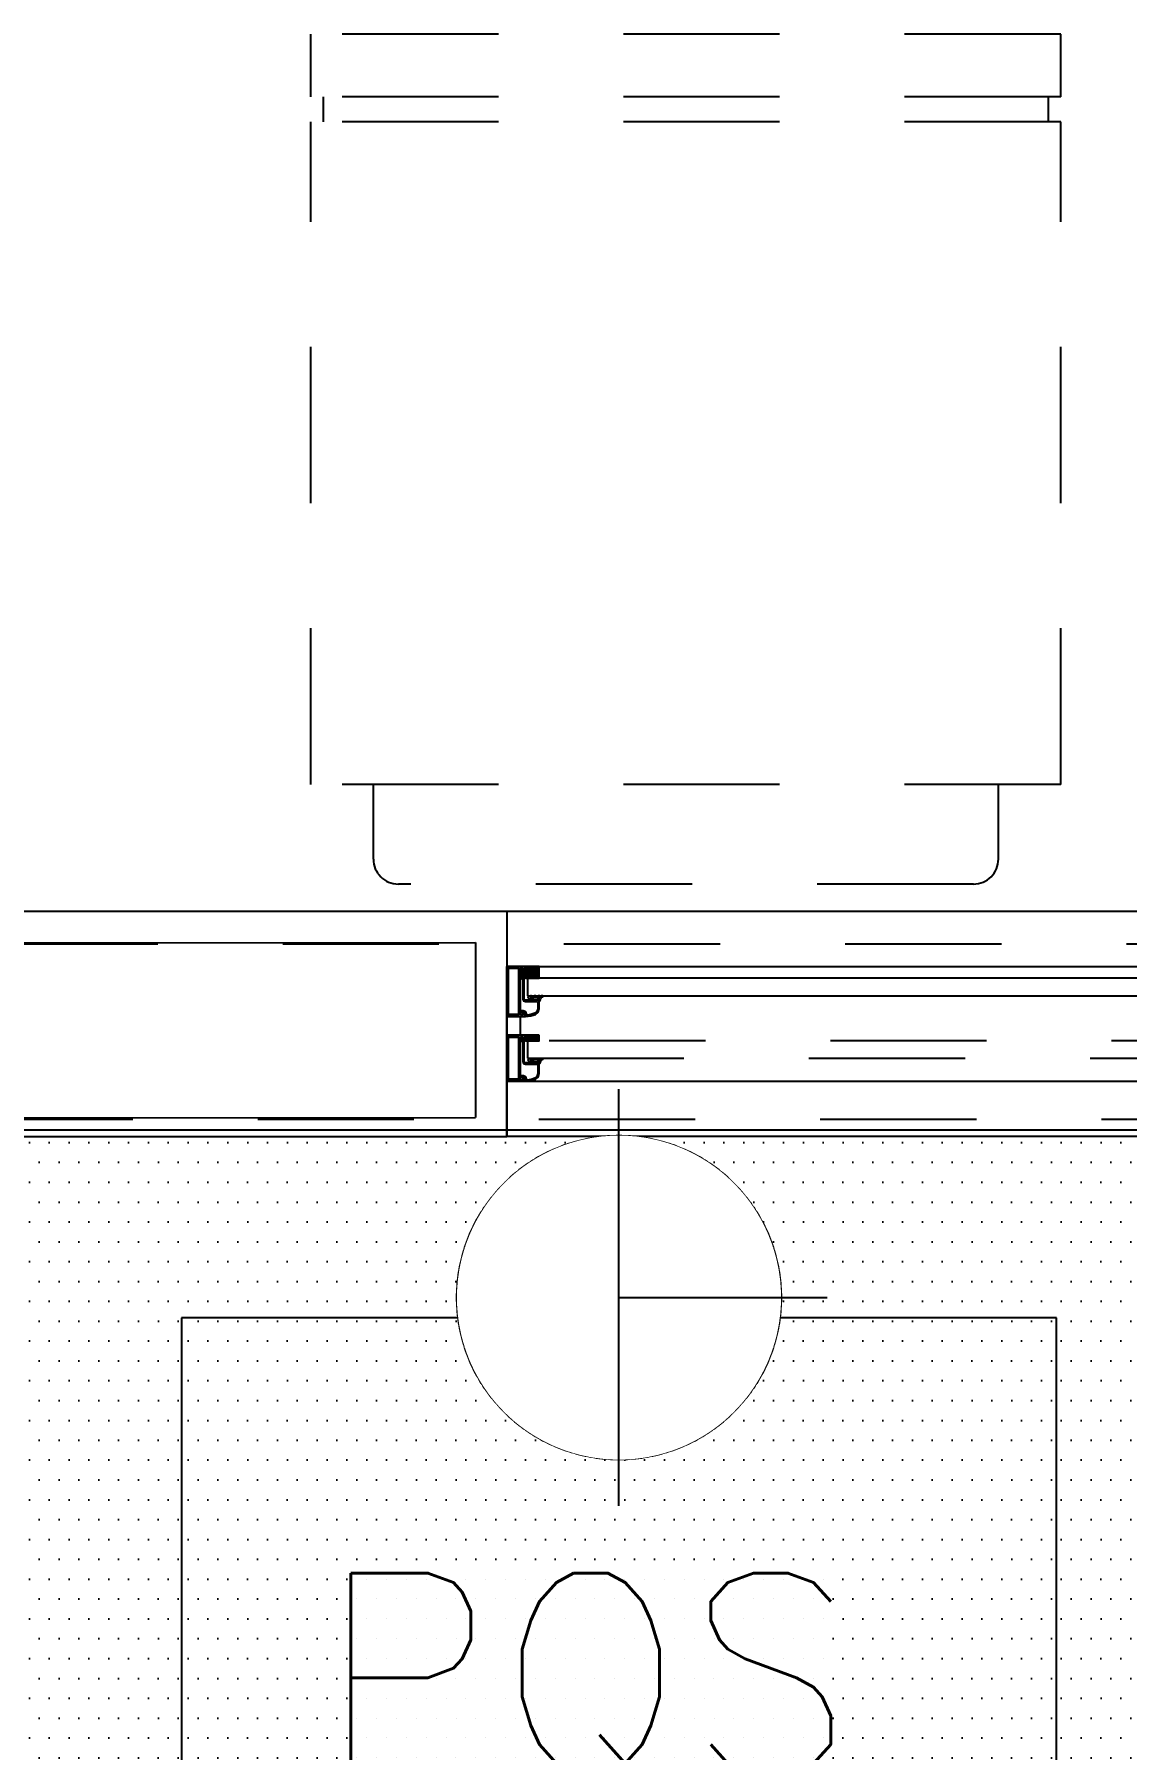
# Model space of a CAD drawing. Header units: millimetres. Extents: x 188.6 to 263.2, y 40.1 to 120.1.
# Drawn here: x 230.088 to 230.962, y 87.414 to 88.786 of the extents above; entities that cross this region are included whole.
import ezdxf

# ---------------------------------------------------------------- set-up
doc = ezdxf.new("R2010")
doc.units = ezdxf.units.MM
doc.set_wipeout_variables(frame=1)
for name, pattern in [('_XREF_APTOS 605 E 606_R01$0$HIDDEN2', [0.1875, 0.125, -0.0625]), ('_XREF_APTOS 605 E 606_R01$0$XREF-TIPO$0$HIDDEN', [0.375, 0.25, -0.125]), ('DASHDOT2', [0.5, 0.25, -0.125, 0, -0.125]), ('HIDDEN2', [0.1875, 0.125, -0.0625])]:
    doc.linetypes.add(name, pattern=pattern)
for name, color, linetype in [('ARQ', 8, 'Continuous'), ('ARQ-BASE', 8, 'Continuous'), ('ESTR-VIGAS', 11, 'HIDDEN2'), ('ESTRUTURA', 7, 'Continuous'), ('EXTINTORES', 2, 'Continuous'), ('GAS-TEXTO', 7, 'Continuous'), ('INC-EXTINTORES', 20, 'Continuous'), ('INC-TEXTO', 7, 'Continuous')]:
    doc.layers.add(name, color=color, linetype=linetype)
doc.styles.add('60-100', font='romans.shx', dxfattribs={"height": 0.16})
doc.styles.add('60-75', font='romans.shx', dxfattribs={"height": 0.12})
doc.dimstyles.new('SETAS75', dxfattribs={"dimtxt": 0.16, "dimasz": 0.15, "dimexe": 0.15, "dimexo": 0, "dimgap": 0.1, "dimtad": 1, "dimzin": 10, "dimdsep": 46, "dimtxsty": '60-100', "dimblk1": 'OPEN', "dimblk2": 'OPEN', "dimsah": 1, "dimcen": 0, "dimclrd": 244, "dimclre": 244, "dimclrt": 7, "dimadec": 0, "dimazin": 0, "dimtfac": 1, "dimtix": 1, "dimtmove": 2, "dimatfit": 3, "dimldrblk": 'OPEN', "dimfxl": 0.15, "dimtolj": 1, "dimtzin": 6, "dimarcsym": 0})

# ---------------------------------------------------------------- blocks, each defined once
blk = doc.blocks.new('COBERTURA_29-09-2016')
at = {"layer": 'ESTR-VIGAS'}
for points in [[(28.01, 1.68), (23.365, 1.68)], [(23.365, 1.54), (28.01, 1.54)]]:
    blk.add_lwpolyline(points, dxfattribs=at)
blk = doc.blocks.new('_XREF_APTOS 605 E 606_R01$0$XREF-TIPO$0$A$C09674F7B')
at = {"layer": 'ARQ-BASE'}
h = blk.add_hatch(dxfattribs=at)
h.set_pattern_fill('ANSI31', color=252, scale=0.0003, style=0)
h.set_pattern_definition([(45, (135.7119826, -159.238119), (-0.000673519209, 0.000673519209), [])])
h.paths.add_polyline_path([(0.0148, 0.0907), (0.0258, 0.0907), (0.0258, 0.0824), (0.0166, 0.0824), (0.0148, 0.0824)])
h = blk.add_hatch(dxfattribs=at)
h.set_pattern_fill('ANSI31', color=252, scale=0.0003, style=0)
h.set_pattern_definition([(45, (136.97132, -159.2343163), (-0.000673519209, 0.000673519209), [])])
h.paths.add_polyline_path([(1.2852, 0.0824), (1.2852, 0.0907), (1.2742, 0.0907), (1.2742, 0.0824)])
h = blk.add_hatch(dxfattribs=at)
h.set_pattern_fill('ANSI31', color=252, scale=0.0003, style=0)
h.set_pattern_definition([(45, (135.7119848, -159.3025696), (-0.000673519209, 0.000673519209), [])])
h.paths.add_polyline_path([(0.0148, 0.0324), (0.0148, 0.0357), (0.0258, 0.0357), (0.0258, 0.0324), (0.0245, 0.0324)])
h = blk.add_hatch(dxfattribs=at)
h.set_pattern_fill('ANSI31', color=252, scale=0.0003, style=0)
h.set_pattern_definition([(45, (136.9713171, -159.30447675), (-0.000673519209, 0.000673519209), [])])
h.paths.add_polyline_path([(1.2742, 0.0305), (1.2742, 0.0338), (1.2852, 0.0338), (1.2852, 0.0305), (1.2838, 0.0305)])
at = {"layer": 'ARQ-BASE', "color": 8}
for p, q in [((0, 0), (0, 0.0919)), ((0.0258, 0.0919), (1.2742, 0.0919)), ((0.0108, 0.0369), (0.0108, 0.0519)), ((1.2892, 0.035), (1.2892, 0.0519)), ((1.3, 0.035), (1.3, 0.0519)), ((0.0144, 0), (1.289, 0))]:
    blk.add_line(p, q, dxfattribs=at)
at = {"layer": 'ARQ-BASE'}
blk.add_line((0.0108, 0), (0.0108, 0.0353), dxfattribs=at)
for points in [[(0.0258, 0.0919), (0, 0.0919), (0, 0.0519), (0.0144, 0.0519, 0.446841), (0.0148, 0.0523), (0.0148, 0.0526, 0.480957), (0.0143, 0.0531), (0.0138, 0.0531), (0.0138, 0.0547, 0.329606), (0.0135, 0.0551), (0.0133, 0.0552), (0.0129, 0.0552), (0.0127, 0.0549), (0.0127, 0.0535, -0.409991), (0.0123, 0.0531), (0.0112, 0.0531, -0.414214), (0.0108, 0.0535), (0.0108, 0.0903, -0.414214), (0.0112, 0.0907), (0.0123, 0.0907, -0.414214), (0.0127, 0.0903), (0.0127, 0.0833, 0.414214), (0.0131, 0.0829), (0.0134, 0.0829, 0.414214), (0.0138, 0.0833), (0.0138, 0.0903, -0.414214), (0.0142, 0.0907), (0.0258, 0.0907), (0.0258, 0.0919)], [(1.2742, 0.0919), (1.3, 0.0919), (1.3, 0.0519), (1.2856, 0.0519, -0.446841), (1.2852, 0.0523), (1.2852, 0.0526, -0.480957), (1.2857, 0.0531), (1.2862, 0.0531), (1.2862, 0.0547, -0.329606), (1.2865, 0.0551), (1.2867, 0.0552), (1.2871, 0.0552), (1.2873, 0.0549), (1.2873, 0.0535, 0.409991), (1.2877, 0.0531), (1.2888, 0.0531, 0.414214), (1.2892, 0.0535), (1.2892, 0.0903, 0.414214), (1.2888, 0.0907), (1.2877, 0.0907, 0.414214), (1.2873, 0.0903), (1.2873, 0.0833, -0.414214), (1.2869, 0.0829), (1.2866, 0.0829, -0.414214), (1.2862, 0.0833), (1.2862, 0.0903, 0.414214), (1.2858, 0.0907), (1.2742, 0.0907), (1.2742, 0.0919)], [(0.0258, 0.0369), (0, 0.0369), (0, 0), (0.0144, 0, 0.446841), (0.0148, 0.0004), (0.0148, 0.0007, 0.480957), (0.0143, 0.0012), (0.0138, 0.0012), (0.0138, 0.0028, 0.329606), (0.0135, 0.0032), (0.0133, 0.0033), (0.0129, 0.0033), (0.0127, 0.0029), (0.0127, 0.0016, -0.409991), (0.0123, 0.0012), (0.0112, 0.0012, -0.414214), (0.0108, 0.0016), (0.0108, 0.0353, -0.414214), (0.0112, 0.0357), (0.0123, 0.0357, -0.414214), (0.0127, 0.0353), (0.0127, 0.0333, 0.414214), (0.0131, 0.0329), (0.0134, 0.0329, 0.414214), (0.0138, 0.0333), (0.0138, 0.0353, -0.414214), (0.0142, 0.0357), (0.0258, 0.0357), (0.0258, 0.0369)], [(1.2742, 0.035), (1.3, 0.035), (1.3, 0), (1.2856, 0, -0.446841), (1.2852, 0.0004), (1.2852, 0.0007, -0.480957), (1.2857, 0.0012), (1.2862, 0.0012), (1.2862, 0.0028, -0.329606), (1.2865, 0.0032), (1.2867, 0.0033), (1.2871, 0.0033), (1.2873, 0.0029), (1.2873, 0.0016, 0.409991), (1.2877, 0.0012), (1.2888, 0.0012, 0.414214), (1.2892, 0.0016), (1.2892, 0.0334, 0.414214), (1.2888, 0.0338), (1.2877, 0.0338, 0.414214), (1.2873, 0.0334), (1.2873, 0.0313, -0.414214), (1.2869, 0.0309), (1.2866, 0.0309, -0.414214), (1.2862, 0.0313), (1.2862, 0.0334, 0.414214), (1.2858, 0.0338), (1.2742, 0.0338), (1.2742, 0.035)]]:
    blk.add_lwpolyline(points, format="xyb", dxfattribs=at)
for points in [[(0.0011, 0.0907), (0.0097, 0.0907), (0.0097, 0.0532), (0.0011, 0.0532), (0.0011, 0.0907)], [(0.0014, 0.0904), (0.0094, 0.0904), (0.0094, 0.0535), (0.0014, 0.0535)], [(0.0258, 0.0907), (0.0148, 0.0907), (0.0148, 0.0824), (0.0258, 0.0824)], [(0.0166, 0.0684), (1.2838, 0.0684), (1.2838, 0.0824), (0.0166, 0.0824)], [(1.2742, 0.0907), (1.2852, 0.0907), (1.2852, 0.0824), (1.2742, 0.0824)], [(1.2989, 0.0907), (1.2903, 0.0907), (1.2903, 0.0532), (1.2989, 0.0532), (1.2989, 0.0907)], [(1.2986, 0.0904), (1.2906, 0.0904), (1.2906, 0.0535), (1.2986, 0.0535)], [(0.0011, 0.0357), (0.0097, 0.0357), (0.0097, 0.0013), (0.0011, 0.0013), (0.0011, 0.0357)], [(0.0014, 0.0354), (0.0094, 0.0354), (0.0094, 0.0016), (0.0014, 0.0016)], [(0.0258, 0.0357), (0.0148, 0.0357), (0.0148, 0.0324), (0.0258, 0.0324)], [(1.2742, 0.0338), (1.2852, 0.0338), (1.2852, 0.0305), (1.2742, 0.0305)], [(1.2989, 0.0338), (1.2903, 0.0338), (1.2903, 0.0013), (1.2989, 0.0013), (1.2989, 0.0338)], [(1.2986, 0.0335), (1.2906, 0.0335), (1.2906, 0.0016), (1.2986, 0.0016)]]:
    blk.add_lwpolyline(points, close=True, dxfattribs=at)
for points in [[(0.0258, 0.0581), (0.0258, 0.0654), (0.0257, 0.0656), (0.0254, 0.0658), (0.0252, 0.0658), (0.0249, 0.0656), (0.0248, 0.0654), (0.0248, 0.0648), (0.0148, 0.0648), (0.0141, 0.065), (0.0138, 0.0658), (0.0138, 0.0818), (0.0135, 0.0825), (0.0124, 0.0829), (0.0122, 0.0834), (0.0125, 0.0835), (0.0126, 0.0838), (0.0124, 0.0892), (0.012, 0.0894), (0.0117, 0.0894), (0.0113, 0.0892), (0.0112, 0.0839), (0.0112, 0.0834), (0.0117, 0.0822), (0.0128, 0.0818), (0.0128, 0.0658), (0.0134, 0.0643), (0.0148, 0.0638), (0.0244, 0.0638), (0.0247, 0.0636), (0.0248, 0.0634), (0.0248, 0.0581), (0.0241, 0.0558), (0.0224, 0.0544), (0.0193, 0.0534), (0.0162, 0.0529), (0.0159, 0.053), (0.0158, 0.0533), (0.0158, 0.0539), (0.0155, 0.0548), (0.0148, 0.0556), (0.0139, 0.0561), (0.0136, 0.0562), (0.0134, 0.0563), (0.0116, 0.0563), (0.0113, 0.0561), (0.0112, 0.0557), (0.0114, 0.0554), (0.0122, 0.055), (0.0124, 0.055), (0.0126, 0.055), (0.013, 0.0553), (0.0134, 0.0553), (0.0142, 0.0548), (0.0144, 0.0545), (0.0144, 0.0542), (0.0138, 0.0539), (0.0138, 0.0536), (0.0139, 0.0534), (0.0142, 0.0533), (0.0148, 0.0533), (0.0148, 0.0523), (0.0149, 0.052), (0.0152, 0.0519), (0.0191, 0.0523), (0.0228, 0.0535), (0.025, 0.0553), (0.0258, 0.0581)], [(1.2742, 0.0581), (1.2742, 0.0654), (1.2743, 0.0656), (1.2746, 0.0658), (1.2748, 0.0658), (1.2751, 0.0656), (1.2752, 0.0654), (1.2752, 0.0648), (1.2852, 0.0648), (1.2859, 0.065), (1.2862, 0.0658), (1.2862, 0.0818), (1.2865, 0.0825), (1.2877, 0.0829), (1.2878, 0.0834), (1.2875, 0.0835), (1.2874, 0.0838), (1.2876, 0.0892), (1.288, 0.0894), (1.2883, 0.0894), (1.2887, 0.0892), (1.2888, 0.0839), (1.2888, 0.0834), (1.2884, 0.0822), (1.2872, 0.0818), (1.2872, 0.0658), (1.2866, 0.0643), (1.2852, 0.0638), (1.2756, 0.0638), (1.2754, 0.0636), (1.2752, 0.0634), (1.2752, 0.0581), (1.2759, 0.0558), (1.2776, 0.0544), (1.2807, 0.0534), (1.2838, 0.0529), (1.2841, 0.053), (1.2842, 0.0533), (1.2842, 0.0539), (1.2845, 0.0548), (1.2852, 0.0556), (1.2861, 0.0561), (1.2864, 0.0562), (1.2866, 0.0563), (1.2884, 0.0563), (1.2887, 0.0561), (1.2888, 0.0557), (1.2886, 0.0554), (1.2878, 0.055), (1.2877, 0.055), (1.2875, 0.055), (1.287, 0.0553), (1.2866, 0.0553), (1.2858, 0.0548), (1.2856, 0.0545), (1.2857, 0.0542), (1.2862, 0.0539), (1.2862, 0.0536), (1.2861, 0.0534), (1.2858, 0.0533), (1.2852, 0.0533), (1.2852, 0.0523), (1.2851, 0.052), (1.2848, 0.0519), (1.281, 0.0523), (1.2772, 0.0535), (1.275, 0.0553), (1.2742, 0.0581)], [(0.0184, 0.0673), (0.019, 0.0675), (0.0197, 0.0676), (0.0199, 0.0677), (0.02, 0.068), (0.0198, 0.0683), (0.0189, 0.0683), (0.0179, 0.068), (0.017, 0.0674), (0.0169, 0.0672), (0.0169, 0.067), (0.0172, 0.0664), (0.0179, 0.0662), (0.021, 0.0662), (0.0211, 0.0661), (0.0212, 0.066), (0.0212, 0.0659), (0.0212, 0.0658), (0.0214, 0.0657), (0.0242, 0.0657), (0.0243, 0.0658), (0.0244, 0.0659), (0.0244, 0.066), (0.0244, 0.0661), (0.0246, 0.0662), (0.0256, 0.0662), (0.0258, 0.0662), (0.0258, 0.066), (0.0258, 0.0646), (0.0259, 0.0643), (0.0262, 0.0642), (0.0264, 0.0643), (0.0266, 0.0645), (0.0271, 0.0664), (0.0277, 0.0672), (0.0289, 0.0676), (0.029, 0.0678), (0.029, 0.0682), (0.0288, 0.0683), (0.0276, 0.0683), (0.0269, 0.0681), (0.0263, 0.0674), (0.0263, 0.0674), (0.0261, 0.0673), (0.0248, 0.0673), (0.0255, 0.0675), (0.0261, 0.0676), (0.0264, 0.0677), (0.0265, 0.068), (0.0265, 0.0682), (0.0264, 0.0683), (0.0253, 0.0683), (0.0243, 0.0679), (0.0235, 0.0674), (0.0234, 0.0673), (0.0232, 0.0673), (0.0214, 0.0673), (0.0221, 0.0675), (0.0228, 0.0676), (0.0231, 0.0677), (0.0232, 0.068), (0.0231, 0.0683), (0.0219, 0.0683), (0.0209, 0.068), (0.0201, 0.0674), (0.02, 0.0673), (0.0198, 0.0673), (0.0184, 0.0673)], [(1.2816, 0.0673), (1.281, 0.0675), (1.2803, 0.0676), (1.2801, 0.0677), (1.28, 0.068), (1.2802, 0.0683), (1.2811, 0.0683), (1.2821, 0.068), (1.283, 0.0674), (1.2831, 0.0672), (1.2831, 0.067), (1.2828, 0.0664), (1.2822, 0.0662), (1.2791, 0.0662), (1.2789, 0.0661), (1.2789, 0.066), (1.2789, 0.0659), (1.2788, 0.0658), (1.2787, 0.0657), (1.2759, 0.0657), (1.2757, 0.0658), (1.2757, 0.0659), (1.2757, 0.066), (1.2756, 0.0661), (1.2755, 0.0662), (1.2744, 0.0662), (1.2743, 0.0662), (1.2742, 0.066), (1.2742, 0.0646), (1.2741, 0.0643), (1.2738, 0.0642), (1.2736, 0.0643), (1.2734, 0.0645), (1.2729, 0.0664), (1.2723, 0.0672), (1.2711, 0.0676), (1.271, 0.0678), (1.271, 0.0682), (1.2713, 0.0683), (1.2724, 0.0683), (1.2731, 0.0681), (1.2737, 0.0674), (1.2738, 0.0674), (1.274, 0.0673), (1.2752, 0.0673), (1.2746, 0.0675), (1.2739, 0.0676), (1.2736, 0.0677), (1.2735, 0.068), (1.2735, 0.0682), (1.2736, 0.0683), (1.2747, 0.0683), (1.2757, 0.0679), (1.2765, 0.0674), (1.2767, 0.0673), (1.2768, 0.0673), (1.2786, 0.0673), (1.2779, 0.0675), (1.2773, 0.0676), (1.2769, 0.0677), (1.2768, 0.068), (1.2769, 0.0683), (1.2781, 0.0683), (1.2791, 0.068), (1.2799, 0.0674), (1.2801, 0.0673), (1.2802, 0.0673), (1.2816, 0.0673)], [(0.0258, 0.0062), (0.0258, 0.0154), (0.0257, 0.0156), (0.0254, 0.0158), (0.0252, 0.0158), (0.0249, 0.0156), (0.0248, 0.0154), (0.0248, 0.0148), (0.0148, 0.0148), (0.0141, 0.015), (0.0138, 0.0158), (0.0138, 0.0318), (0.0135, 0.0325), (0.0124, 0.0329), (0.0122, 0.0334), (0.0125, 0.0335), (0.0126, 0.0338), (0.0124, 0.0342), (0.012, 0.0344), (0.0117, 0.0344), (0.0113, 0.0342), (0.0112, 0.0339), (0.0112, 0.0334), (0.0117, 0.0322), (0.0128, 0.0318), (0.0128, 0.0158), (0.0134, 0.0143), (0.0148, 0.0138), (0.0244, 0.0138), (0.0247, 0.0136), (0.0248, 0.0134), (0.0248, 0.0062), (0.0241, 0.0039), (0.0224, 0.0025), (0.0194, 0.0015), (0.0162, 0.001), (0.016, 0.0011), (0.0158, 0.0014), (0.0158, 0.002), (0.0155, 0.0029), (0.0148, 0.0037), (0.0139, 0.0042), (0.0136, 0.0043), (0.0134, 0.0043), (0.0116, 0.0043), (0.0113, 0.0042), (0.0112, 0.0038), (0.0114, 0.0035), (0.0122, 0.0031), (0.0124, 0.003), (0.0126, 0.0031), (0.013, 0.0033), (0.0134, 0.0033), (0.0142, 0.0029), (0.0144, 0.0026), (0.0144, 0.0023), (0.0138, 0.002), (0.0138, 0.0017), (0.0139, 0.0015), (0.0142, 0.0013), (0.0148, 0.0013), (0.0148, 0.0004), (0.0149, 0.0001), (0.0152, 0), (0.0191, 0.0004), (0.0228, 0.0016), (0.025, 0.0034), (0.0258, 0.0062)], [(1.2742, 0.0062), (1.2742, 0.0134), (1.2743, 0.0137), (1.2746, 0.0138), (1.2748, 0.0138), (1.2751, 0.0137), (1.2752, 0.0134), (1.2752, 0.0128), (1.2852, 0.0128), (1.2859, 0.0131), (1.2862, 0.0138), (1.2862, 0.0298), (1.2865, 0.0306), (1.2876, 0.031), (1.2878, 0.0314), (1.2875, 0.0316), (1.2874, 0.0319), (1.2876, 0.0323), (1.288, 0.0325), (1.2883, 0.0325), (1.2887, 0.0323), (1.2888, 0.032), (1.2888, 0.0314), (1.2884, 0.0303), (1.2872, 0.0298), (1.2872, 0.0138), (1.2866, 0.0124), (1.2852, 0.0118), (1.2756, 0.0118), (1.2754, 0.0117), (1.2752, 0.0114), (1.2752, 0.0062), (1.2759, 0.0039), (1.2776, 0.0025), (1.2807, 0.0015), (1.2838, 0.001), (1.2841, 0.0011), (1.2842, 0.0014), (1.2842, 0.002), (1.2845, 0.0029), (1.2852, 0.0037), (1.2861, 0.0042), (1.2864, 0.0043), (1.2866, 0.0043), (1.2884, 0.0043), (1.2887, 0.0042), (1.2888, 0.0038), (1.2886, 0.0035), (1.2878, 0.0031), (1.2877, 0.003), (1.2875, 0.0031), (1.287, 0.0033), (1.2866, 0.0033), (1.2858, 0.0029), (1.2856, 0.0026), (1.2857, 0.0023), (1.2862, 0.002), (1.2862, 0.0017), (1.2861, 0.0015), (1.2858, 0.0013), (1.2852, 0.0013), (1.2852, 0.0004), (1.2851, 0.0001), (1.2848, 0), (1.281, 0.0004), (1.2772, 0.0016), (1.275, 0.0034), (1.2742, 0.0062)], [(0.0184, 0.0173), (0.019, 0.0175), (0.0197, 0.0176), (0.0199, 0.0177), (0.02, 0.018), (0.0198, 0.0183), (0.0189, 0.0183), (0.0179, 0.018), (0.017, 0.0174), (0.0169, 0.0172), (0.0169, 0.017), (0.0172, 0.0164), (0.0179, 0.0162), (0.021, 0.0162), (0.0211, 0.0161), (0.0212, 0.016), (0.0212, 0.0159), (0.0212, 0.0158), (0.0214, 0.0157), (0.0242, 0.0157), (0.0243, 0.0158), (0.0244, 0.0159), (0.0244, 0.016), (0.0244, 0.0161), (0.0246, 0.0162), (0.0256, 0.0162), (0.0258, 0.0162), (0.0258, 0.016), (0.0258, 0.0146), (0.0259, 0.0143), (0.0262, 0.0142), (0.0264, 0.0143), (0.0266, 0.0145), (0.0271, 0.0164), (0.0277, 0.0172), (0.0289, 0.0176), (0.029, 0.0178), (0.029, 0.0182), (0.0288, 0.0183), (0.0276, 0.0183), (0.0269, 0.0181), (0.0263, 0.0174), (0.0263, 0.0174), (0.0261, 0.0173), (0.0248, 0.0173), (0.0255, 0.0175), (0.0261, 0.0176), (0.0264, 0.0177), (0.0265, 0.018), (0.0265, 0.0182), (0.0264, 0.0183), (0.0253, 0.0183), (0.0243, 0.0179), (0.0235, 0.0174), (0.0234, 0.0173), (0.0232, 0.0173), (0.0214, 0.0173), (0.0221, 0.0175), (0.0228, 0.0176), (0.0231, 0.0177), (0.0232, 0.018), (0.0231, 0.0183), (0.0219, 0.0183), (0.0209, 0.018), (0.0201, 0.0174), (0.02, 0.0173), (0.0198, 0.0173), (0.0184, 0.0173)], [(1.2816, 0.0154), (1.281, 0.0156), (1.2803, 0.0157), (1.2801, 0.0158), (1.28, 0.0161), (1.2802, 0.0164), (1.2811, 0.0164), (1.2821, 0.0161), (1.283, 0.0155), (1.2831, 0.0153), (1.2831, 0.0151), (1.2828, 0.0145), (1.2821, 0.0143), (1.2791, 0.0143), (1.2789, 0.0142), (1.2789, 0.0141), (1.2789, 0.014), (1.2788, 0.0139), (1.2787, 0.0138), (1.2759, 0.0138), (1.2757, 0.0139), (1.2757, 0.014), (1.2757, 0.0141), (1.2756, 0.0142), (1.2755, 0.0143), (1.2744, 0.0143), (1.2743, 0.0142), (1.2742, 0.0141), (1.2742, 0.0127), (1.2741, 0.0124), (1.2738, 0.0123), (1.2736, 0.0124), (1.2734, 0.0126), (1.2729, 0.0145), (1.2723, 0.0153), (1.2711, 0.0157), (1.271, 0.0159), (1.271, 0.0162), (1.2713, 0.0164), (1.2724, 0.0164), (1.2731, 0.0161), (1.2737, 0.0155), (1.2738, 0.0155), (1.274, 0.0154), (1.2752, 0.0154), (1.2746, 0.0156), (1.2739, 0.0157), (1.2736, 0.0158), (1.2735, 0.0161), (1.2735, 0.0163), (1.2736, 0.0164), (1.2747, 0.0164), (1.2757, 0.016), (1.2765, 0.0155), (1.2767, 0.0154), (1.2768, 0.0154), (1.2786, 0.0154), (1.2779, 0.0156), (1.2773, 0.0157), (1.2769, 0.0158), (1.2768, 0.0161), (1.2769, 0.0164), (1.2781, 0.0164), (1.2791, 0.0161), (1.2799, 0.0155), (1.2801, 0.0154), (1.2802, 0.0154), (1.2816, 0.0154)]]:
    blk.add_lwpolyline(points, dxfattribs=at)
at = {"layer": 'ARQ-BASE', "linetype": '_XREF_APTOS 605 E 606_R01$0$XREF-TIPO$0$HIDDEN', "ltscale": 0.5}
blk.add_lwpolyline([(0.0166, 0.0184), (1.2838, 0.0184), (1.2838, 0.0324), (0.0166, 0.0324)], close=True, dxfattribs=at)
blk = doc.blocks.new('_XREF_APTOS 605 E 606_R01$0$A$C0188340B')
at = {"linetype": '_XREF_APTOS 605 E 606_R01$0$HIDDEN2'}
for p, q in [((0.07, 0.6797), (0.53, 0.6797)), ((0.05, 0.6597), (0.05, 0.6)), ((0.55, 0.6597), (0.55, 0.6)), ((0, 0.6), (0.6, 0.6)), ((0, 0.6), (0, 0.07)), ((0.6, 0.6), (0.6, 0.07)), ((0, 0.07), (0.6, 0.07)), ((0.01, 0.07), (0.01, 0.05)), ((0.59, 0.07), (0.59, 0.05)), ((0, 0.05), (0.6, 0.05)), ((0, 0.05), (0, 0)), ((0.6, 0.05), (0.6, 0)), ((0, 0), (0.6, 0))]:
    blk.add_line(p, q, dxfattribs=at)
for centre, start, end in [((0.07, 0.6597), 90, 180), ((0.53, 0.6597), 0, 90)]:
    blk.add_arc(centre, 0.02, start, end, dxfattribs=at)
blk = doc.blocks.new('A$C0BE265FA')
at = {"layer": 'ARQ-BASE'}
for p, q in [((15.345, 0.1901), (20.545, 0.1901)), ((19.145, 0.1901), (19.145, 0.01)), ((18.7246, 0.165), (19.12, 0.1651)), ((19.12, 0.1651), (19.12, 0.0251)), ((19.145, 0.0101), (19.145, 0.1401)), ((19.145, 0.1401), (19.145, 0.0101)), ((18.7246, 0.025), (19.12, 0.0251)), ((18.7396, 0.01), (19.145, 0.01)), ((19.145, 0.0101), (20.445, 0.0101))]:
    blk.add_line(p, q, dxfattribs=at)
at = {"layer": 'ARQ-BASE', "color": 253, "rotation": 180}
blk.add_blockref('_XREF_APTOS 605 E 606_R01$0$A$C0188340B', (19.5882, 0.8916), dxfattribs=at)
at = {"layer": 'ARQ-BASE'}
blk.add_blockref('_XREF_APTOS 605 E 606_R01$0$XREF-TIPO$0$A$C09674F7B', (19.145, 0.0541), dxfattribs=at)
blk = doc.blocks.new('indicação extintor')
h = blk.add_hatch()
h.set_pattern_fill('DOTS', color=50, scale=0.01)
h.paths.add_polyline_path([(0.5, 1), (-0.5, 1), (-0.5, 0), (0.5, 0)])
h.paths.add_polyline_path([(0.35, 0.85), (0.35, 0.15), (-0.35, 0.15), (-0.35, 0.85)], flags=16)
h = blk.add_hatch()
h.set_pattern_fill('DOTS', color=244, scale=0.01)
h.paths.add_polyline_path([(0.35, 0.85), (-0.35, 0.85), (-0.35, 0.15), (0.35, 0.15)])
at = {"color": 244}
for p, q in [((0.35, 0.85), (-0.35, 0.85)), ((-0.35, 0.85), (-0.35, 0.15)), ((0.35, 0.15), (0.35, 0.85)), ((-0.35, 0.15), (0.35, 0.15))]:
    blk.add_line(p, q, dxfattribs=at)
blk.add_lwpolyline([(-0.5, 0), (0.5, 0), (0.5, 1), (-0.5, 1)], close=True, dxfattribs=at)
blk = doc.blocks.new('PO')
blk.add_wipeout([(-0.1728, 0), (-0.1728, -0.003), (-0.1727, -0.006), (-0.1726, -0.009), (-0.1724, -0.0121), (-0.1721, -0.0151), (-0.1719, -0.0181), (-0.1715, -0.0211), (-0.1711, -0.024), (-0.1707, -0.027), (-0.1702, -0.03), (-0.1696, -0.033), (-0.169, -0.0359), (-0.1684, -0.0389), (-0.1677, -0.0418), (-0.1669, -0.0447), (-0.1661, -0.0476), (-0.1652, -0.0505), (-0.1643, -0.0534), (-0.1634, -0.0563), (-0.1624, -0.0591), (-0.1613, -0.0619), (-0.1602, -0.0647), (-0.1591, -0.0675), (-0.1579, -0.0703), (-0.1566, -0.073), (-0.1553, -0.0758), (-0.154, -0.0784), (-0.1526, -0.0811), (-0.1511, -0.0838), (-0.1496, -0.0864), (-0.1481, -0.089), (-0.1465, -0.0916), (-0.1449, -0.0941), (-0.1433, -0.0966), (-0.1415, -0.0991), (-0.1398, -0.1016), (-0.138, -0.104), (-0.1362, -0.1064), (-0.1343, -0.1087), (-0.1324, -0.1111), (-0.1304, -0.1134), (-0.1284, -0.1156), (-0.1264, -0.1178), (-0.1243, -0.12), (-0.1222, -0.1222), (-0.12, -0.1243), (-0.1178, -0.1264), (-0.1156, -0.1284), (-0.1134, -0.1304), (-0.1111, -0.1324), (-0.1087, -0.1343), (-0.1064, -0.1362), (-0.104, -0.138), (-0.1016, -0.1398), (-0.0991, -0.1415), (-0.0966, -0.1433), (-0.0941, -0.1449), (-0.0916, -0.1465), (-0.089, -0.1481), (-0.0864, -0.1496), (-0.0838, -0.1511), (-0.0811, -0.1526), (-0.0784, -0.154), (-0.0758, -0.1553), (-0.073, -0.1566), (-0.0703, -0.1579), (-0.0675, -0.1591), (-0.0647, -0.1602), (-0.0619, -0.1613), (-0.0591, -0.1624), (-0.0563, -0.1634), (-0.0534, -0.1643), (-0.0505, -0.1652), (-0.0476, -0.1661), (-0.0447, -0.1669), (-0.0418, -0.1677), (-0.0389, -0.1684), (-0.0359, -0.169), (-0.033, -0.1696), (-0.03, -0.1702), (-0.027, -0.1707), (-0.024, -0.1711), (-0.0211, -0.1715), (-0.0181, -0.1719), (-0.0151, -0.1721), (-0.0121, -0.1724), (-0.009, -0.1726), (-0.006, -0.1727), (-0.003, -0.1728), (0, -0.1728), (0.003, -0.1728), (0.006, -0.1727), (0.009, -0.1726), (0.0121, -0.1724), (0.0151, -0.1721), (0.0181, -0.1719), (0.0211, -0.1715), (0.024, -0.1711), (0.027, -0.1707), (0.03, -0.1702), (0.033, -0.1696), (0.0359, -0.169), (0.0389, -0.1684), (0.0418, -0.1677), (0.0447, -0.1669), (0.0476, -0.1661), (0.0505, -0.1652), (0.0534, -0.1643), (0.0563, -0.1634), (0.0591, -0.1624), (0.0619, -0.1613), (0.0647, -0.1602), (0.0675, -0.1591), (0.0703, -0.1579), (0.073, -0.1566), (0.0758, -0.1553), (0.0784, -0.154), (0.0811, -0.1526), (0.0838, -0.1511), (0.0864, -0.1496), (0.089, -0.1481), (0.0916, -0.1465), (0.0941, -0.1449), (0.0966, -0.1433), (0.0991, -0.1415), (0.1016, -0.1398), (0.104, -0.138), (0.1064, -0.1362), (0.1087, -0.1343), (0.1111, -0.1324), (0.1134, -0.1304), (0.1156, -0.1284), (0.1178, -0.1264), (0.12, -0.1243), (0.1222, -0.1222), (0.1243, -0.12), (0.1264, -0.1178), (0.1284, -0.1156), (0.1304, -0.1134), (0.1324, -0.1111), (0.1343, -0.1087), (0.1362, -0.1064), (0.138, -0.104), (0.1398, -0.1016), (0.1415, -0.0991), (0.1433, -0.0966), (0.1449, -0.0941), (0.1465, -0.0916), (0.1481, -0.089), (0.1496, -0.0864), (0.1511, -0.0838), (0.1526, -0.0811), (0.154, -0.0784), (0.1553, -0.0758), (0.1566, -0.073), (0.1579, -0.0703), (0.1591, -0.0675), (0.1602, -0.0647), (0.1613, -0.0619), (0.1624, -0.0591), (0.1634, -0.0563), (0.1643, -0.0534), (0.1652, -0.0505), (0.1661, -0.0476), (0.1669, -0.0447), (0.1677, -0.0418), (0.1684, -0.0389), (0.169, -0.0359), (0.1696, -0.033), (0.1702, -0.03), (0.1707, -0.027), (0.1711, -0.024), (0.1715, -0.0211), (0.1719, -0.0181), (0.1721, -0.0151), (0.1724, -0.0121), (0.1726, -0.009), (0.1727, -0.006), (0.1728, -0.003), (0.1728, 0), (0.1728, 0.003), (0.1727, 0.006), (0.1726, 0.009), (0.1724, 0.0121), (0.1721, 0.0151), (0.1719, 0.0181), (0.1715, 0.0211), (0.1711, 0.024), (0.1707, 0.027), (0.1702, 0.03), (0.1696, 0.033), (0.169, 0.0359), (0.1684, 0.0389), (0.1677, 0.0418), (0.1669, 0.0447), (0.1661, 0.0476), (0.1652, 0.0505), (0.1643, 0.0534), (0.1634, 0.0563), (0.1624, 0.0591), (0.1613, 0.0619), (0.1602, 0.0647), (0.1591, 0.0675), (0.1579, 0.0703), (0.1566, 0.073), (0.1553, 0.0758), (0.154, 0.0784), (0.1526, 0.0811), (0.1511, 0.0838), (0.1496, 0.0864), (0.1481, 0.089), (0.1465, 0.0916), (0.1449, 0.0941), (0.1433, 0.0966), (0.1415, 0.0991), (0.1398, 0.1016), (0.138, 0.104), (0.1362, 0.1064), (0.1343, 0.1087), (0.1324, 0.1111), (0.1304, 0.1134), (0.1284, 0.1156), (0.1264, 0.1178), (0.1243, 0.12), (0.1222, 0.1222), (0.12, 0.1243), (0.1178, 0.1264), (0.1156, 0.1284), (0.1134, 0.1304), (0.1111, 0.1324), (0.1087, 0.1343), (0.1064, 0.1362), (0.104, 0.138), (0.1016, 0.1398), (0.0991, 0.1415), (0.0966, 0.1433), (0.0941, 0.1449), (0.0916, 0.1465), (0.089, 0.1481), (0.0864, 0.1496), (0.0838, 0.1511), (0.0811, 0.1526), (0.0784, 0.154), (0.0758, 0.1553), (0.073, 0.1566), (0.0703, 0.1579), (0.0675, 0.1591), (0.0647, 0.1602), (0.0619, 0.1613), (0.0591, 0.1624), (0.0563, 0.1634), (0.0534, 0.1643), (0.0505, 0.1652), (0.0476, 0.1661), (0.0447, 0.1669), (0.0418, 0.1677), (0.0389, 0.1684), (0.0359, 0.169), (0.033, 0.1696), (0.03, 0.1702), (0.027, 0.1707), (0.024, 0.1711), (0.0211, 0.1715), (0.0181, 0.1719), (0.0151, 0.1721), (0.0121, 0.1724), (0.009, 0.1726), (0.006, 0.1727), (0.003, 0.1728), (0, 0.1728), (-0.003, 0.1728), (-0.006, 0.1727), (-0.009, 0.1726), (-0.0121, 0.1724), (-0.0151, 0.1721), (-0.0181, 0.1719), (-0.0211, 0.1715), (-0.024, 0.1711), (-0.027, 0.1707), (-0.03, 0.1702), (-0.033, 0.1696), (-0.0359, 0.169), (-0.0389, 0.1684), (-0.0418, 0.1677), (-0.0447, 0.1669), (-0.0476, 0.1661), (-0.0505, 0.1652), (-0.0534, 0.1643), (-0.0563, 0.1634), (-0.0591, 0.1624), (-0.0619, 0.1613), (-0.0647, 0.1602), (-0.0675, 0.1591), (-0.0703, 0.1579), (-0.073, 0.1566), (-0.0758, 0.1553), (-0.0784, 0.154), (-0.0811, 0.1526), (-0.0838, 0.1511), (-0.0864, 0.1496), (-0.089, 0.1481), (-0.0916, 0.1465), (-0.0941, 0.1449), (-0.0966, 0.1433), (-0.0991, 0.1415), (-0.1016, 0.1398), (-0.104, 0.138), (-0.1064, 0.1362), (-0.1087, 0.1343), (-0.1111, 0.1324), (-0.1134, 0.1304), (-0.1156, 0.1284), (-0.1178, 0.1264), (-0.12, 0.1243), (-0.1222, 0.1222), (-0.1243, 0.12), (-0.1264, 0.1178), (-0.1284, 0.1156), (-0.1304, 0.1134), (-0.1324, 0.1111), (-0.1343, 0.1087), (-0.1362, 0.1064), (-0.138, 0.104), (-0.1398, 0.1016), (-0.1415, 0.0991), (-0.1433, 0.0966), (-0.1449, 0.0941), (-0.1465, 0.0916), (-0.1481, 0.089), (-0.1496, 0.0864), (-0.1511, 0.0838), (-0.1526, 0.0811), (-0.154, 0.0784), (-0.1553, 0.0758), (-0.1566, 0.073), (-0.1579, 0.0703), (-0.1591, 0.0675), (-0.1602, 0.0647), (-0.1613, 0.0619), (-0.1624, 0.0591), (-0.1634, 0.0563), (-0.1643, 0.0534), (-0.1652, 0.0505), (-0.1661, 0.0476), (-0.1669, 0.0447), (-0.1677, 0.0418), (-0.1684, 0.0389), (-0.169, 0.0359), (-0.1696, 0.033), (-0.1702, 0.03), (-0.1707, 0.027), (-0.1711, 0.024), (-0.1715, 0.0211), (-0.1719, 0.0181), (-0.1721, 0.0151), (-0.1724, 0.0121), (-0.1726, 0.009), (-0.1727, 0.006), (-0.1728, 0.003)]).dxf.layer = 'INC-EXTINTORES'
at = {"layer": 'INC-EXTINTORES'}
blk.add_lwpolyline([(-0.1728, 0), (-0.1728, -0.003), (-0.1727, -0.006), (-0.1726, -0.009), (-0.1724, -0.0121), (-0.1721, -0.0151), (-0.1719, -0.0181), (-0.1715, -0.0211), (-0.1711, -0.024), (-0.1707, -0.027), (-0.1702, -0.03), (-0.1696, -0.033), (-0.169, -0.0359), (-0.1684, -0.0389), (-0.1677, -0.0418), (-0.1669, -0.0447), (-0.1661, -0.0476), (-0.1652, -0.0505), (-0.1643, -0.0534), (-0.1634, -0.0563), (-0.1624, -0.0591), (-0.1613, -0.0619), (-0.1602, -0.0647), (-0.1591, -0.0675), (-0.1579, -0.0703), (-0.1566, -0.073), (-0.1553, -0.0758), (-0.154, -0.0784), (-0.1526, -0.0811), (-0.1511, -0.0838), (-0.1496, -0.0864), (-0.1481, -0.089), (-0.1465, -0.0916), (-0.1449, -0.0941), (-0.1433, -0.0966), (-0.1415, -0.0991), (-0.1398, -0.1016), (-0.138, -0.104), (-0.1362, -0.1064), (-0.1343, -0.1087), (-0.1324, -0.1111), (-0.1304, -0.1134), (-0.1284, -0.1156), (-0.1264, -0.1178), (-0.1243, -0.12), (-0.1222, -0.1222), (-0.12, -0.1243), (-0.1178, -0.1264), (-0.1156, -0.1284), (-0.1134, -0.1304), (-0.1111, -0.1324), (-0.1087, -0.1343), (-0.1064, -0.1362), (-0.104, -0.138), (-0.1016, -0.1398), (-0.0991, -0.1415), (-0.0966, -0.1433), (-0.0941, -0.1449), (-0.0916, -0.1465), (-0.089, -0.1481), (-0.0864, -0.1496), (-0.0838, -0.1511), (-0.0811, -0.1526), (-0.0784, -0.154), (-0.0758, -0.1553), (-0.073, -0.1566), (-0.0703, -0.1579), (-0.0675, -0.1591), (-0.0647, -0.1602), (-0.0619, -0.1613), (-0.0591, -0.1624), (-0.0563, -0.1634), (-0.0534, -0.1643), (-0.0505, -0.1652), (-0.0476, -0.1661), (-0.0447, -0.1669), (-0.0418, -0.1677), (-0.0389, -0.1684), (-0.0359, -0.169), (-0.033, -0.1696), (-0.03, -0.1702), (-0.027, -0.1707), (-0.024, -0.1711), (-0.0211, -0.1715), (-0.0181, -0.1719), (-0.0151, -0.1721), (-0.0121, -0.1724), (-0.009, -0.1726), (-0.006, -0.1727), (-0.003, -0.1728), (0, -0.1728), (0.003, -0.1728), (0.006, -0.1727), (0.009, -0.1726), (0.0121, -0.1724), (0.0151, -0.1721), (0.0181, -0.1719), (0.0211, -0.1715), (0.024, -0.1711), (0.027, -0.1707), (0.03, -0.1702), (0.033, -0.1696), (0.0359, -0.169), (0.0389, -0.1684), (0.0418, -0.1677), (0.0447, -0.1669), (0.0476, -0.1661), (0.0505, -0.1652), (0.0534, -0.1643), (0.0563, -0.1634), (0.0591, -0.1624), (0.0619, -0.1613), (0.0647, -0.1602), (0.0675, -0.1591), (0.0703, -0.1579), (0.073, -0.1566), (0.0758, -0.1553), (0.0784, -0.154), (0.0811, -0.1526), (0.0838, -0.1511), (0.0864, -0.1496), (0.089, -0.1481), (0.0916, -0.1465), (0.0941, -0.1449), (0.0966, -0.1433), (0.0991, -0.1415), (0.1016, -0.1398), (0.104, -0.138), (0.1064, -0.1362), (0.1087, -0.1343), (0.1111, -0.1324), (0.1134, -0.1304), (0.1156, -0.1284), (0.1178, -0.1264), (0.12, -0.1243), (0.1222, -0.1222), (0.1243, -0.12), (0.1264, -0.1178), (0.1284, -0.1156), (0.1304, -0.1134), (0.1324, -0.1111), (0.1343, -0.1087), (0.1362, -0.1064), (0.138, -0.104), (0.1398, -0.1016), (0.1415, -0.0991), (0.1433, -0.0966), (0.1449, -0.0941), (0.1465, -0.0916), (0.1481, -0.089), (0.1496, -0.0864), (0.1511, -0.0838), (0.1526, -0.0811), (0.154, -0.0784), (0.1553, -0.0758), (0.1566, -0.073), (0.1579, -0.0703), (0.1591, -0.0675), (0.1602, -0.0647), (0.1613, -0.0619), (0.1624, -0.0591), (0.1634, -0.0563), (0.1643, -0.0534), (0.1652, -0.0505), (0.1661, -0.0476), (0.1669, -0.0447), (0.1677, -0.0418), (0.1684, -0.0389), (0.169, -0.0359), (0.1696, -0.033), (0.1702, -0.03), (0.1707, -0.027), (0.1711, -0.024), (0.1715, -0.0211), (0.1719, -0.0181), (0.1721, -0.0151), (0.1724, -0.0121), (0.1726, -0.009), (0.1727, -0.006), (0.1728, -0.003), (0.1728, 0), (0.1728, 0.003), (0.1727, 0.006), (0.1726, 0.009), (0.1724, 0.0121), (0.1721, 0.0151), (0.1719, 0.0181), (0.1715, 0.0211), (0.1711, 0.024), (0.1707, 0.027), (0.1702, 0.03), (0.1696, 0.033), (0.169, 0.0359), (0.1684, 0.0389), (0.1677, 0.0418), (0.1669, 0.0447), (0.1661, 0.0476), (0.1652, 0.0505), (0.1643, 0.0534), (0.1634, 0.0563), (0.1624, 0.0591), (0.1613, 0.0619), (0.1602, 0.0647), (0.1591, 0.0675), (0.1579, 0.0703), (0.1566, 0.073), (0.1553, 0.0758), (0.154, 0.0784), (0.1526, 0.0811), (0.1511, 0.0838), (0.1496, 0.0864), (0.1481, 0.089), (0.1465, 0.0916), (0.1449, 0.0941), (0.1433, 0.0966), (0.1415, 0.0991), (0.1398, 0.1016), (0.138, 0.104), (0.1362, 0.1064), (0.1343, 0.1087), (0.1324, 0.1111), (0.1304, 0.1134), (0.1284, 0.1156), (0.1264, 0.1178), (0.1243, 0.12), (0.1222, 0.1222), (0.12, 0.1243), (0.1178, 0.1264), (0.1156, 0.1284), (0.1134, 0.1304), (0.1111, 0.1324), (0.1087, 0.1343), (0.1064, 0.1362), (0.104, 0.138), (0.1016, 0.1398), (0.0991, 0.1415), (0.0966, 0.1433), (0.0941, 0.1449), (0.0916, 0.1465), (0.089, 0.1481), (0.0864, 0.1496), (0.0838, 0.1511), (0.0811, 0.1526), (0.0784, 0.154), (0.0758, 0.1553), (0.073, 0.1566), (0.0703, 0.1579), (0.0675, 0.1591), (0.0647, 0.1602), (0.0619, 0.1613), (0.0591, 0.1624), (0.0563, 0.1634), (0.0534, 0.1643), (0.0505, 0.1652), (0.0476, 0.1661), (0.0447, 0.1669), (0.0418, 0.1677), (0.0389, 0.1684), (0.0359, 0.169), (0.033, 0.1696), (0.03, 0.1702), (0.027, 0.1707), (0.024, 0.1711), (0.0211, 0.1715), (0.0181, 0.1719), (0.0151, 0.1721), (0.0121, 0.1724), (0.009, 0.1726), (0.006, 0.1727), (0.003, 0.1728), (0, 0.1728), (-0.003, 0.1728), (-0.006, 0.1727), (-0.009, 0.1726), (-0.0121, 0.1724), (-0.0151, 0.1721), (-0.0181, 0.1719), (-0.0211, 0.1715), (-0.024, 0.1711), (-0.027, 0.1707), (-0.03, 0.1702), (-0.033, 0.1696), (-0.0359, 0.169), (-0.0389, 0.1684), (-0.0418, 0.1677), (-0.0447, 0.1669), (-0.0476, 0.1661), (-0.0505, 0.1652), (-0.0534, 0.1643), (-0.0563, 0.1634), (-0.0591, 0.1624), (-0.0619, 0.1613), (-0.0647, 0.1602), (-0.0675, 0.1591), (-0.0703, 0.1579), (-0.073, 0.1566), (-0.0758, 0.1553), (-0.0784, 0.154), (-0.0811, 0.1526), (-0.0838, 0.1511), (-0.0864, 0.1496), (-0.089, 0.1481), (-0.0916, 0.1465), (-0.0941, 0.1449), (-0.0966, 0.1433), (-0.0991, 0.1415), (-0.1016, 0.1398), (-0.104, 0.138), (-0.1064, 0.1362), (-0.1087, 0.1343), (-0.1111, 0.1324), (-0.1134, 0.1304), (-0.1156, 0.1284), (-0.1178, 0.1264), (-0.12, 0.1243), (-0.1222, 0.1222), (-0.1243, 0.12), (-0.1264, 0.1178), (-0.1284, 0.1156), (-0.1304, 0.1134), (-0.1324, 0.1111), (-0.1343, 0.1087), (-0.1362, 0.1064), (-0.138, 0.104), (-0.1398, 0.1016), (-0.1415, 0.0991), (-0.1433, 0.0966), (-0.1449, 0.0941), (-0.1465, 0.0916), (-0.1481, 0.089), (-0.1496, 0.0864), (-0.1511, 0.0838), (-0.1526, 0.0811), (-0.154, 0.0784), (-0.1553, 0.0758), (-0.1566, 0.073), (-0.1579, 0.0703), (-0.1591, 0.0675), (-0.1602, 0.0647), (-0.1613, 0.0619), (-0.1624, 0.0591), (-0.1634, 0.0563), (-0.1643, 0.0534), (-0.1652, 0.0505), (-0.1661, 0.0476), (-0.1669, 0.0447), (-0.1677, 0.0418), (-0.1684, 0.0389), (-0.169, 0.0359), (-0.1696, 0.033), (-0.1702, 0.03), (-0.1707, 0.027), (-0.1711, 0.024), (-0.1715, 0.0211), (-0.1719, 0.0181), (-0.1721, 0.0151), (-0.1724, 0.0121), (-0.1726, 0.009), (-0.1727, 0.006), (-0.1728, 0.003)], close=True, dxfattribs=at)
at = {"color": 20}
blk.add_wipeout([(-0.1728, 0), (-0.1728, -0.003), (-0.1727, -0.006), (-0.1726, -0.009), (-0.1724, -0.0121), (-0.1721, -0.0151), (-0.1719, -0.0181), (-0.1715, -0.0211), (-0.1711, -0.024), (-0.1707, -0.027), (-0.1702, -0.03), (-0.1696, -0.033), (-0.169, -0.0359), (-0.1684, -0.0389), (-0.1677, -0.0418), (-0.1669, -0.0447), (-0.1661, -0.0476), (-0.1652, -0.0505), (-0.1643, -0.0534), (-0.1634, -0.0563), (-0.1624, -0.0591), (-0.1613, -0.0619), (-0.1602, -0.0647), (-0.1591, -0.0675), (-0.1579, -0.0703), (-0.1566, -0.073), (-0.1553, -0.0758), (-0.154, -0.0784), (-0.1526, -0.0811), (-0.1511, -0.0838), (-0.1496, -0.0864), (-0.1481, -0.089), (-0.1465, -0.0916), (-0.1449, -0.0941), (-0.1433, -0.0966), (-0.1415, -0.0991), (-0.1398, -0.1016), (-0.138, -0.104), (-0.1362, -0.1064), (-0.1343, -0.1087), (-0.1324, -0.1111), (-0.1304, -0.1134), (-0.1284, -0.1156), (-0.1264, -0.1178), (-0.1243, -0.12), (-0.1222, -0.1222), (-0.12, -0.1243), (-0.1178, -0.1264), (-0.1156, -0.1284), (-0.1134, -0.1304), (-0.1111, -0.1324), (-0.1087, -0.1343), (-0.1064, -0.1362), (-0.104, -0.138), (-0.1016, -0.1398), (-0.0991, -0.1415), (-0.0966, -0.1433), (-0.0941, -0.1449), (-0.0916, -0.1465), (-0.089, -0.1481), (-0.0864, -0.1496), (-0.0838, -0.1511), (-0.0811, -0.1526), (-0.0784, -0.154), (-0.0758, -0.1553), (-0.073, -0.1566), (-0.0703, -0.1579), (-0.0675, -0.1591), (-0.0647, -0.1602), (-0.0619, -0.1613), (-0.0591, -0.1624), (-0.0563, -0.1634), (-0.0534, -0.1643), (-0.0505, -0.1652), (-0.0476, -0.1661), (-0.0447, -0.1669), (-0.0418, -0.1677), (-0.0389, -0.1684), (-0.0359, -0.169), (-0.033, -0.1696), (-0.03, -0.1702), (-0.027, -0.1707), (-0.024, -0.1711), (-0.0211, -0.1715), (-0.0181, -0.1719), (-0.0151, -0.1721), (-0.0121, -0.1724), (-0.009, -0.1726), (-0.006, -0.1727), (-0.003, -0.1728), (0, -0.1728), (0.003, -0.1728), (0.006, -0.1727), (0.009, -0.1726), (0.0121, -0.1724), (0.0151, -0.1721), (0.0181, -0.1719), (0.0211, -0.1715), (0.024, -0.1711), (0.027, -0.1707), (0.03, -0.1702), (0.033, -0.1696), (0.0359, -0.169), (0.0389, -0.1684), (0.0418, -0.1677), (0.0447, -0.1669), (0.0476, -0.1661), (0.0505, -0.1652), (0.0534, -0.1643), (0.0563, -0.1634), (0.0591, -0.1624), (0.0619, -0.1613), (0.0647, -0.1602), (0.0675, -0.1591), (0.0703, -0.1579), (0.073, -0.1566), (0.0758, -0.1553), (0.0784, -0.154), (0.0811, -0.1526), (0.0838, -0.1511), (0.0864, -0.1496), (0.089, -0.1481), (0.0916, -0.1465), (0.0941, -0.1449), (0.0966, -0.1433), (0.0991, -0.1415), (0.1016, -0.1398), (0.104, -0.138), (0.1064, -0.1362), (0.1087, -0.1343), (0.1111, -0.1324), (0.1134, -0.1304), (0.1156, -0.1284), (0.1178, -0.1264), (0.12, -0.1243), (0.1222, -0.1222), (0.1243, -0.12), (0.1264, -0.1178), (0.1284, -0.1156), (0.1304, -0.1134), (0.1324, -0.1111), (0.1343, -0.1087), (0.1362, -0.1064), (0.138, -0.104), (0.1398, -0.1016), (0.1415, -0.0991), (0.1433, -0.0966), (0.1449, -0.0941), (0.1465, -0.0916), (0.1481, -0.089), (0.1496, -0.0864), (0.1511, -0.0838), (0.1526, -0.0811), (0.154, -0.0784), (0.1553, -0.0758), (0.1566, -0.073), (0.1579, -0.0703), (0.1591, -0.0675), (0.1602, -0.0647), (0.1613, -0.0619), (0.1624, -0.0591), (0.1634, -0.0563), (0.1643, -0.0534), (0.1652, -0.0505), (0.1661, -0.0476), (0.1669, -0.0447), (0.1677, -0.0418), (0.1684, -0.0389), (0.169, -0.0359), (0.1696, -0.033), (0.1702, -0.03), (0.1707, -0.027), (0.1711, -0.024), (0.1715, -0.0211), (0.1719, -0.0181), (0.1721, -0.0151), (0.1724, -0.0121), (0.1726, -0.009), (0.1727, -0.006), (0.1728, -0.003), (0.1728, 0), (0.1728, 0.003), (0.1727, 0.006), (0.1726, 0.009), (0.1724, 0.0121), (0.1721, 0.0151), (0.1719, 0.0181), (0.1715, 0.0211), (0.1711, 0.024), (0.1707, 0.027), (0.1702, 0.03), (0.1696, 0.033), (0.169, 0.0359), (0.1684, 0.0389), (0.1677, 0.0418), (0.1669, 0.0447), (0.1661, 0.0476), (0.1652, 0.0505), (0.1643, 0.0534), (0.1634, 0.0563), (0.1624, 0.0591), (0.1613, 0.0619), (0.1602, 0.0647), (0.1591, 0.0675), (0.1579, 0.0703), (0.1566, 0.073), (0.1553, 0.0758), (0.154, 0.0784), (0.1526, 0.0811), (0.1511, 0.0838), (0.1496, 0.0864), (0.1481, 0.089), (0.1465, 0.0916), (0.1449, 0.0941), (0.1433, 0.0966), (0.1415, 0.0991), (0.1398, 0.1016), (0.138, 0.104), (0.1362, 0.1064), (0.1343, 0.1087), (0.1324, 0.1111), (0.1304, 0.1134), (0.1284, 0.1156), (0.1264, 0.1178), (0.1243, 0.12), (0.1222, 0.1222), (0.12, 0.1243), (0.1178, 0.1264), (0.1156, 0.1284), (0.1134, 0.1304), (0.1111, 0.1324), (0.1087, 0.1343), (0.1064, 0.1362), (0.104, 0.138), (0.1016, 0.1398), (0.0991, 0.1415), (0.0966, 0.1433), (0.0941, 0.1449), (0.0916, 0.1465), (0.089, 0.1481), (0.0864, 0.1496), (0.0838, 0.1511), (0.0811, 0.1526), (0.0784, 0.154), (0.0758, 0.1553), (0.073, 0.1566), (0.0703, 0.1579), (0.0675, 0.1591), (0.0647, 0.1602), (0.0619, 0.1613), (0.0591, 0.1624), (0.0563, 0.1634), (0.0534, 0.1643), (0.0505, 0.1652), (0.0476, 0.1661), (0.0447, 0.1669), (0.0418, 0.1677), (0.0389, 0.1684), (0.0359, 0.169), (0.033, 0.1696), (0.03, 0.1702), (0.027, 0.1707), (0.024, 0.1711), (0.0211, 0.1715), (0.0181, 0.1719), (0.0151, 0.1721), (0.0121, 0.1724), (0.009, 0.1726), (0.006, 0.1727), (0.003, 0.1728), (0, 0.1728), (-0.003, 0.1728), (-0.006, 0.1727), (-0.009, 0.1726), (-0.0121, 0.1724), (-0.0151, 0.1721), (-0.0181, 0.1719), (-0.0211, 0.1715), (-0.024, 0.1711), (-0.027, 0.1707), (-0.03, 0.1702), (-0.033, 0.1696), (-0.0359, 0.169), (-0.0389, 0.1684), (-0.0418, 0.1677), (-0.0447, 0.1669), (-0.0476, 0.1661), (-0.0505, 0.1652), (-0.0534, 0.1643), (-0.0563, 0.1634), (-0.0591, 0.1624), (-0.0619, 0.1613), (-0.0647, 0.1602), (-0.0675, 0.1591), (-0.0703, 0.1579), (-0.073, 0.1566), (-0.0758, 0.1553), (-0.0784, 0.154), (-0.0811, 0.1526), (-0.0838, 0.1511), (-0.0864, 0.1496), (-0.089, 0.1481), (-0.0916, 0.1465), (-0.0941, 0.1449), (-0.0966, 0.1433), (-0.0991, 0.1415), (-0.1016, 0.1398), (-0.104, 0.138), (-0.1064, 0.1362), (-0.1087, 0.1343), (-0.1111, 0.1324), (-0.1134, 0.1304), (-0.1156, 0.1284), (-0.1178, 0.1264), (-0.12, 0.1243), (-0.1222, 0.1222), (-0.1243, 0.12), (-0.1264, 0.1178), (-0.1284, 0.1156), (-0.1304, 0.1134), (-0.1324, 0.1111), (-0.1343, 0.1087), (-0.1362, 0.1064), (-0.138, 0.104), (-0.1398, 0.1016), (-0.1415, 0.0991), (-0.1433, 0.0966), (-0.1449, 0.0941), (-0.1465, 0.0916), (-0.1481, 0.089), (-0.1496, 0.0864), (-0.1511, 0.0838), (-0.1526, 0.0811), (-0.154, 0.0784), (-0.1553, 0.0758), (-0.1566, 0.073), (-0.1579, 0.0703), (-0.1591, 0.0675), (-0.1602, 0.0647), (-0.1613, 0.0619), (-0.1624, 0.0591), (-0.1634, 0.0563), (-0.1643, 0.0534), (-0.1652, 0.0505), (-0.1661, 0.0476), (-0.1669, 0.0447), (-0.1677, 0.0418), (-0.1684, 0.0389), (-0.169, 0.0359), (-0.1696, 0.033), (-0.1702, 0.03), (-0.1707, 0.027), (-0.1711, 0.024), (-0.1715, 0.0211), (-0.1719, 0.0181), (-0.1721, 0.0151), (-0.1724, 0.0121), (-0.1726, 0.009), (-0.1727, 0.006), (-0.1728, 0.003)], dxfattribs=at)
at = {"layer": 'INC-EXTINTORES', "color": 30}
for p, q in [((0, 0.2222), (0, -0.2222)), ((0, 0), (0.2222, 0))]:
    blk.add_line(p, q, dxfattribs=at)
blk = doc.blocks.new('_OPEN')
at = {"color": 0, "linetype": 'ByBlock'}
for p, q in [((-1, 0.1667), (0, 0)), ((0, 0), (-1, -0.1667)), ((0, 0), (-1, 0))]:
    blk.add_line(p, q, dxfattribs=at)

msp = doc.modelspace()

# ---------------------------------------------------------------- block references
at = {"layer": 'ESTRUTURA'}
msp.add_blockref('COBERTURA_29-09-2016', (206.677, 86.3784), dxfattribs=at)

# ---------------------------------------------------------------- next in the draw order: block references
at = {"layer": 'ARQ'}
msp.add_blockref('A$C0BE265FA', (211.3213, 87.8947), dxfattribs=at)

# ---------------------------------------------------------------- next in the draw order: block references
at = {"layer": 'EXTINTORES', "linetype": 'DASHDOT2'}
msp.add_blockref('indicação extintor', (230.556, 86.9097), dxfattribs=at)

# ---------------------------------------------------------------- next in the draw order: texts
at = {"layer": 'INC-TEXTO', "style": '60-75'}
msp.add_text('PQS', height=0.16, dxfattribs=at).set_placement((230.314, 87.3955))

# ---------------------------------------------------------------- next in the draw order: leaders
at = {"layer": 'GAS-TEXTO'}
msp.add_leader([(229.0573, 87.5121), (230.091, 85.6177), (233.91, 85.6177)], dimstyle='SETAS75', dxfattribs=at)

# ---------------------------------------------------------------- next in the draw order: block references
at = {"layer": 'EXTINTORES', "xscale": -0.75, "yscale": 0.75, "zscale": 0.75, "rotation": 180}
msp.add_blockref('PO', (230.556, 87.7758), dxfattribs=at)

doc.saveas('drawing.dxf')
